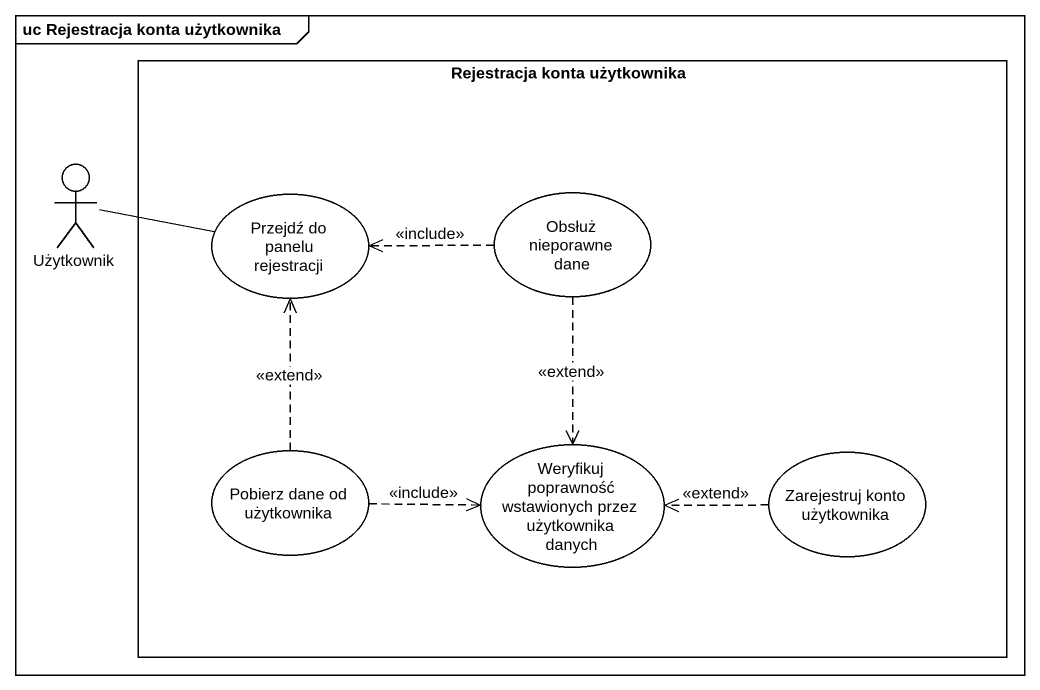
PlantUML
@startuml
mainframe uc Rejestracja konta użytkownika
rectangle "Rejestracja konta użytkownika" as Rejestracja_konta {
  usecase "Przejdź do panelu rejestracji" as Przejdź_do_panelu
  usecase "Obsłuż nieporawne dane" as Obsłuż_nieporawne_dane
  usecase "Pobierz dane od użytkownika" as Pobierz_dane_od_użytkownika
  usecase "Weryfikuj poprawność wstawionych przez użytkownika danych" as Weryfikuj_poprawność
  usecase "Zarejestruj konto użytkownika" as Zarejestruj_konto
}
actor Użytkownik
Użytkownik -right- Przejdź_do_panelu
Obsłuż_nieporawne_dane .left.> Przejdź_do_panelu : <<include>>
Obsłuż_nieporawne_dane ..> Weryfikuj_poprawność : <<extend>>
Pobierz_dane_od_użytkownika .up.> Przejdź_do_panelu : <<extend>>
Pobierz_dane_od_użytkownika .right.> Weryfikuj_poprawność : <<include>>
Zarejestruj_konto .left.> Weryfikuj_poprawność : <<extend>>
@enduml
